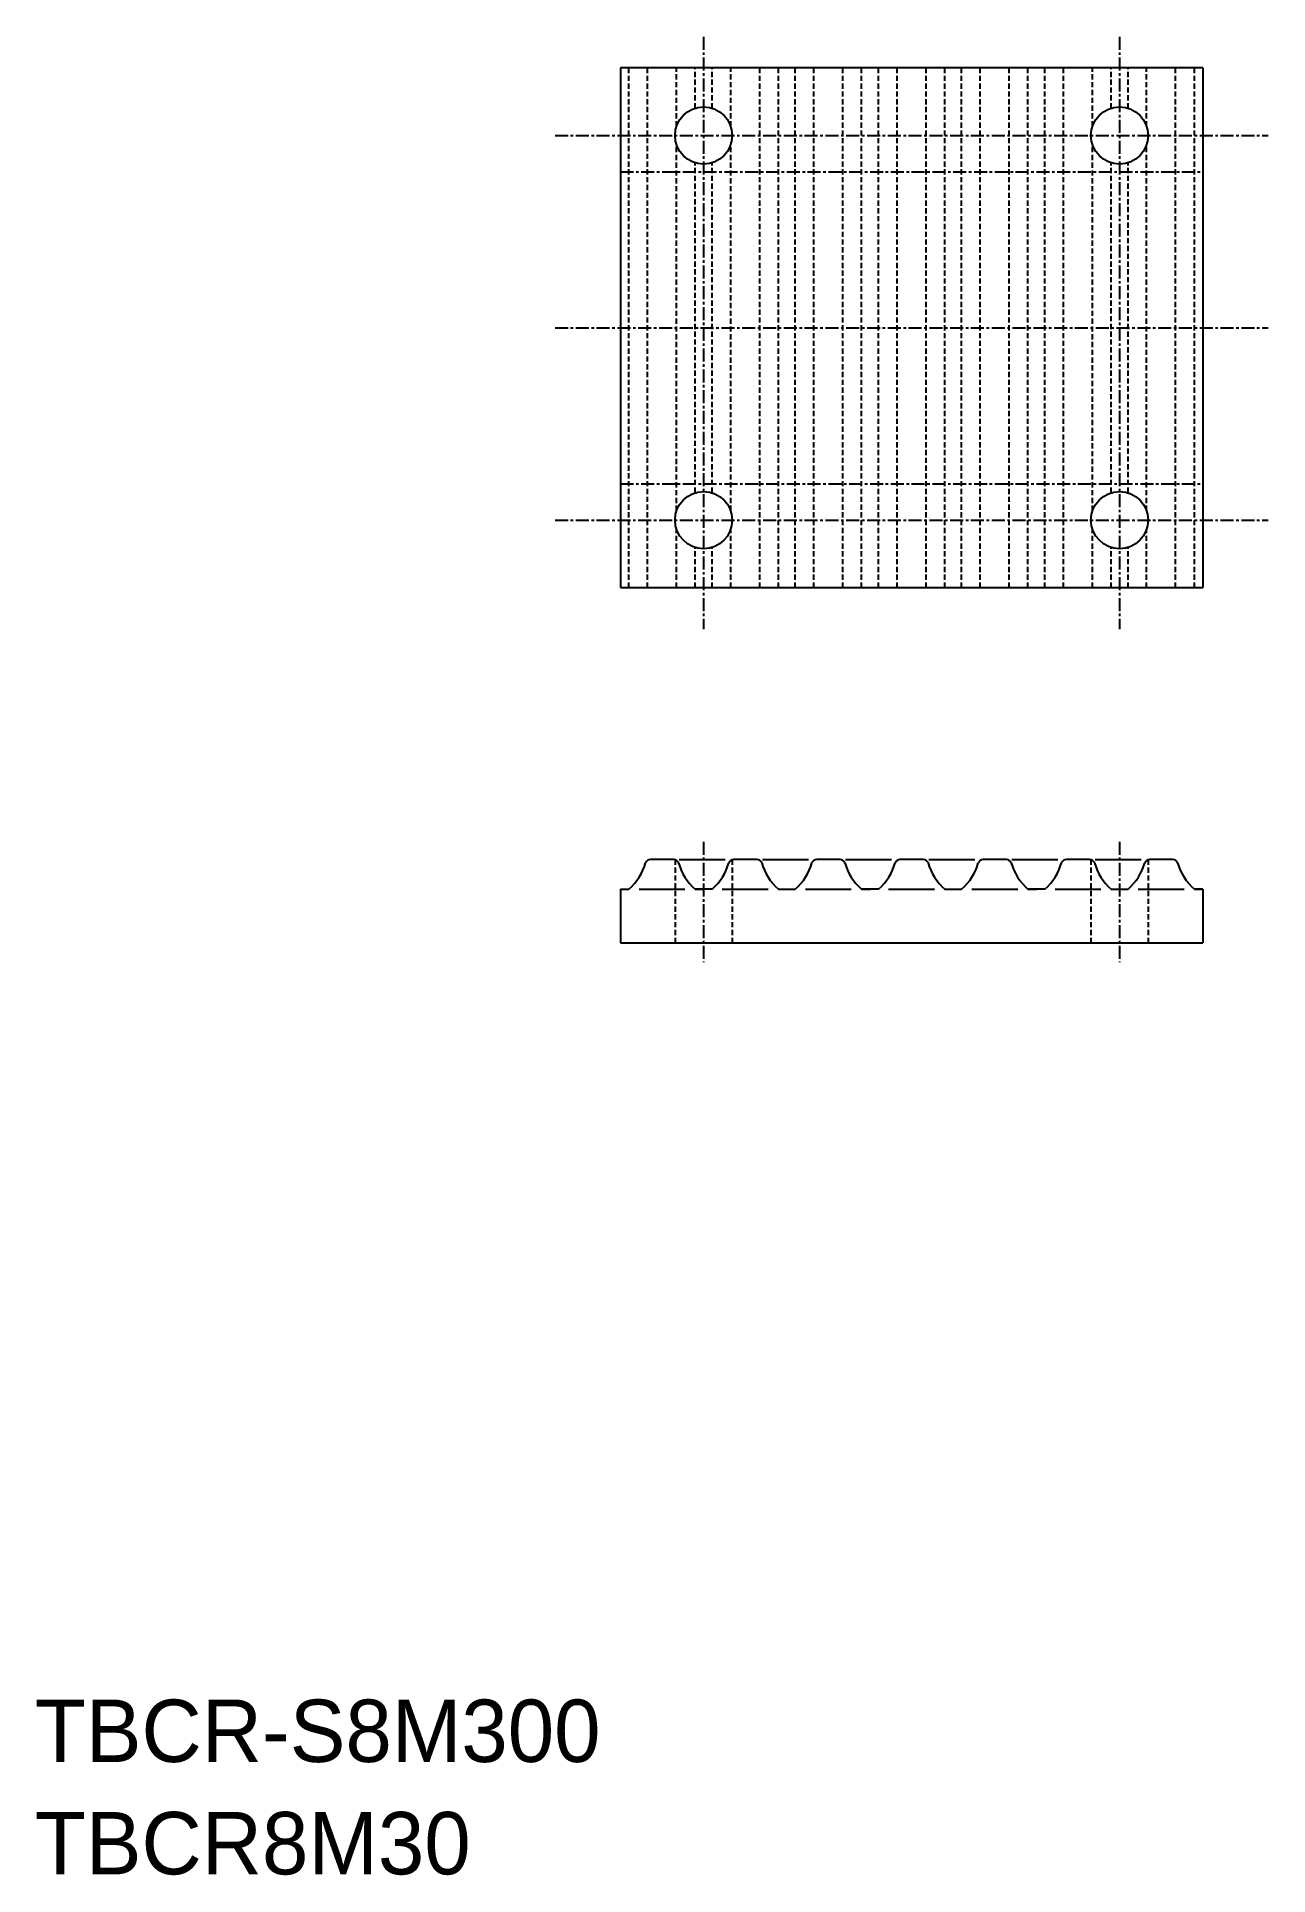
# Model space of a CAD drawing. Extents: x -286 to -167, y -61 to 116.
import ezdxf

# ---------------------------------------------------------------- set-up
doc = ezdxf.new("R2010")
doc.units = 0
doc.linetypes.add('CENTER', pattern=[2, 1.25, -0.25, 0.25, -0.25])
doc.linetypes.add('DASHED', pattern=[0.75, 0.5, -0.25])
doc.layers.get('0').update_dxf_attribs({"linetype": 'CONTINUOUS'})
doc.layers.add('CENTER', color=1, linetype='CENTER')

msp = doc.modelspace()

# ---------------------------------------------------------------- linework, layer by layer
at = {"color": 7, "linetype": 'CONTINUOUS'}
for p, q in [((-173.68, 112.99), (-229.68, 112.99)), ((-229.68, 112.99), (-229.68, 62.99)), ((-173.68, 112.99), (-173.68, 62.99)), ((-229.68, 62.99), (-173.68, 62.99)), ((-224.56, 36.82), (-226.8, 36.82)), ((-224.03, 36.82), (-219.61, 36.82)), ((-216.56, 36.82), (-218.8, 36.82)), ((-216.03, 36.82), (-211.61, 36.82)), ((-208.56, 36.82), (-210.8, 36.82)), ((-208.03, 36.82), (-203.61, 36.82)), ((-200.56, 36.82), (-202.8, 36.82)), ((-200.03, 36.82), (-195.61, 36.82)), ((-192.56, 36.82), (-194.8, 36.82)), ((-192.03, 36.82), (-187.61, 36.82)), ((-184.56, 36.82), (-186.8, 36.82)), ((-184.03, 36.82), (-179.61, 36.82)), ((-176.56, 36.82), (-178.8, 36.82)), ((-229.68, 33.97), (-229.68, 28.82)), ((-229.68, 33.97), (-228.87, 33.97)), ((-227.89, 33.97), (-223.48, 33.97)), ((-220.87, 33.97), (-222.49, 33.97)), ((-222.49, 33.97), (-221.68, 33.97)), ((-219.89, 33.97), (-215.48, 33.97)), ((-214.49, 33.97), (-212.87, 33.97)), ((-211.89, 33.97), (-207.48, 33.97)), ((-206.49, 33.97), (-205.68, 33.97)), ((-204.87, 33.97), (-206.49, 33.97)), ((-203.89, 33.97), (-199.48, 33.97)), ((-198.49, 33.97), (-196.87, 33.97)), ((-195.89, 33.97), (-191.48, 33.97)), ((-188.87, 33.97), (-190.49, 33.97)), ((-190.49, 33.97), (-189.68, 33.97)), ((-187.89, 33.97), (-183.48, 33.97)), ((-182.49, 33.97), (-180.87, 33.97)), ((-179.89, 33.97), (-175.48, 33.97)), ((-174.49, 33.97), (-173.68, 33.97)), ((-173.68, 33.97), (-174.49, 33.97)), ((-173.68, 33.97), (-173.68, 28.82)), ((-229.68, 28.82), (-173.68, 28.82))]:
    msp.add_line(p, q, dxfattribs=at)
at = {"color": 3, "linetype": 'DASHED'}
for p, q in [((-228.87, 62.99), (-228.87, 112.99)), ((-227.08, 62.99), (-227.08, 112.99)), ((-224.29, 107.38), (-224.29, 112.99)), ((-222.49, 109.12), (-222.49, 112.99)), ((-220.87, 109.12), (-220.87, 112.99)), ((-219.08, 107.38), (-219.08, 112.99)), ((-216.29, 62.99), (-216.29, 112.99)), ((-214.49, 62.99), (-214.49, 112.99)), ((-212.87, 62.99), (-212.87, 112.99)), ((-211.08, 62.99), (-211.08, 112.99)), ((-208.29, 62.99), (-208.29, 112.99)), ((-206.49, 62.99), (-206.49, 112.99)), ((-204.87, 62.99), (-204.87, 112.99)), ((-203.08, 62.99), (-203.08, 112.99)), ((-200.29, 62.99), (-200.29, 112.99)), ((-198.49, 62.99), (-198.49, 112.99)), ((-196.87, 62.99), (-196.87, 112.99)), ((-195.08, 62.99), (-195.08, 112.99)), ((-192.29, 62.99), (-192.29, 112.99)), ((-190.49, 62.99), (-190.49, 112.99)), ((-188.87, 62.99), (-188.87, 112.99)), ((-187.08, 62.99), (-187.08, 112.99)), ((-184.29, 107.38), (-184.29, 112.99)), ((-182.49, 109.12), (-182.49, 112.99)), ((-180.87, 109.12), (-180.87, 112.99)), ((-179.08, 107.38), (-179.08, 112.99)), ((-176.29, 62.99), (-176.29, 112.99)), ((-174.49, 62.99), (-174.49, 112.99)), ((-224.29, 70.38), (-224.29, 105.61)), ((-219.08, 70.38), (-219.08, 105.61)), ((-184.29, 70.38), (-184.29, 105.61)), ((-179.08, 70.38), (-179.08, 105.61)), ((-222.49, 72.12), (-222.49, 103.86)), ((-220.87, 72.12), (-220.87, 103.86)), ((-182.49, 72.12), (-182.49, 103.86)), ((-180.87, 72.12), (-180.87, 103.86)), ((-224.29, 62.99), (-224.29, 68.61)), ((-219.08, 62.99), (-219.08, 68.61)), ((-184.29, 62.99), (-184.29, 68.61)), ((-179.08, 62.99), (-179.08, 68.61)), ((-222.49, 62.99), (-222.49, 66.86)), ((-220.87, 62.99), (-220.87, 66.86)), ((-182.49, 62.99), (-182.49, 66.86)), ((-180.87, 62.99), (-180.87, 66.86)), ((-224.43, 36.81), (-224.43, 28.82)), ((-218.93, 36.81), (-218.93, 28.82)), ((-184.43, 36.81), (-184.43, 28.82)), ((-178.93, 36.81), (-178.93, 28.82))]:
    msp.add_line(p, q, dxfattribs=at)
at = {"color": 7, "linetype": 'CONTINUOUS'}
for centre in [(-221.68, 106.49), (-181.68, 106.49), (-221.68, 69.49), (-181.68, 69.49)]:
    msp.add_circle(centre, 2.75, dxfattribs=at)
for centre, radius, start, end in [((-232.28, 37.9), 5.2, 310.9914, 344.6955), ((-226.8, 36.31), 0.51, 90, 155.38), ((-224.56, 36.31), 0.51, 24.62, 90), ((-219.08, 37.9), 5.2, 195.3045, 229.0086), ((-224.28, 37.9), 5.2, 310.9914, 344.6955), ((-218.8, 36.31), 0.51, 90, 155.38), ((-216.56, 36.31), 0.51, 24.62, 90), ((-211.08, 37.9), 5.2, 195.3045, 229.0086), ((-216.28, 37.9), 5.2, 310.9914, 344.6955), ((-210.8, 36.31), 0.51, 90, 155.38), ((-208.56, 36.31), 0.51, 24.62, 90), ((-203.08, 37.9), 5.2, 195.3045, 229.0086), ((-208.28, 37.9), 5.2, 310.9914, 344.6955), ((-202.8, 36.31), 0.51, 90, 155.38), ((-200.56, 36.31), 0.51, 24.62, 90), ((-195.08, 37.9), 5.2, 195.3045, 229.0086), ((-200.28, 37.9), 5.2, 310.9914, 344.6955), ((-194.8, 36.31), 0.51, 90, 155.38), ((-192.56, 36.31), 0.51, 24.62, 90), ((-187.08, 37.9), 5.2, 195.3045, 229.0086), ((-192.28, 37.9), 5.2, 310.9914, 344.6955), ((-186.8, 36.31), 0.51, 90, 155.38), ((-184.56, 36.31), 0.51, 24.62, 90), ((-179.08, 37.9), 5.2, 195.3045, 229.0086), ((-184.28, 37.9), 5.2, 310.9914, 344.6955), ((-178.8, 36.31), 0.51, 90, 155.38), ((-176.56, 36.31), 0.51, 24.62, 90), ((-171.08, 37.9), 5.2, 195.3045, 229.0086)]:
    msp.add_arc(centre, radius, start, end, dxfattribs=at)
at = {"layer": 'CENTER', "color": 1, "linetype": 'CENTER'}
for p, q in [((-221.68, 115.99), (-221.68, 58.99)), ((-181.68, 115.99), (-181.68, 58.99)), ((-235.97, 106.49), (-167.39, 106.49)), ((-229.68, 102.99), (-173.68, 102.99)), ((-235.97, 87.99), (-167.39, 87.99)), ((-229.68, 72.99), (-173.68, 72.99)), ((-235.97, 69.49), (-167.39, 69.49)), ((-221.68, 38.52), (-221.68, 26.95)), ((-181.68, 38.52), (-181.68, 26.95))]:
    msp.add_line(p, q, dxfattribs=at)

# ---------------------------------------------------------------- texts
at = {"color": 7, "linetype": 'CONTINUOUS'}
for s, p in [('TBCR-S8M300', (-285.99, -50)), ('TBCR8M30', (-285.99, -60.81))]:
    msp.add_text(s, height=6, dxfattribs=at).set_placement(p)

doc.saveas('drawing.dxf')
